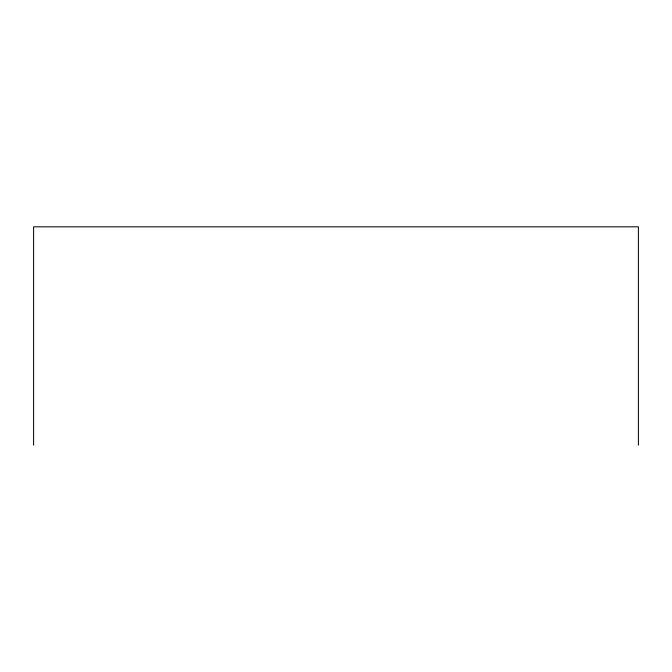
<?xml version="1.0" encoding="UTF-8"?>
<svg xmlns="http://www.w3.org/2000/svg" width="672" height="672" viewBox="0 0 672 672"><rect width="100%" height="100%" fill="white"/><g stroke="black" fill="none" stroke-linecap="round" stroke-linejoin="round"><path stroke-width="1.01" d="M638.4 445.166L638.4 226.834L33.6 226.834L33.6 445.166"/></g></svg>
